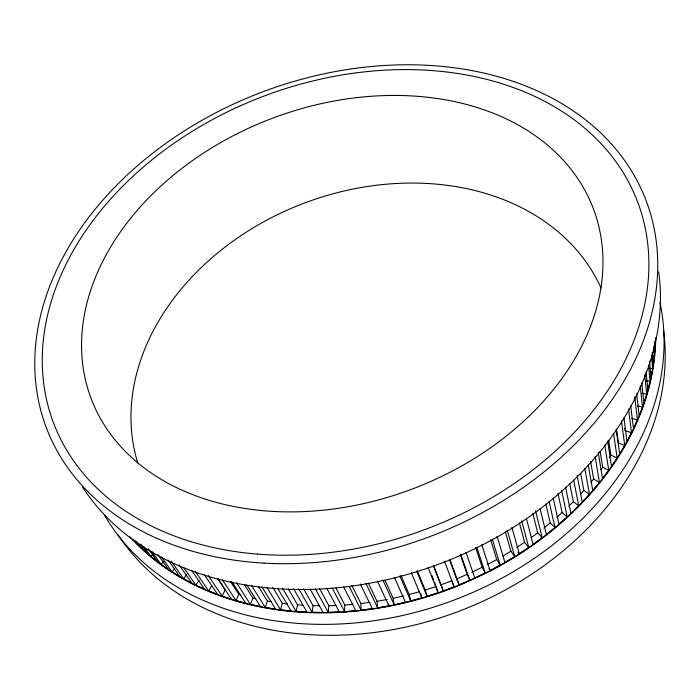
<?xml version="1.0" encoding="UTF-8"?>
<svg xmlns="http://www.w3.org/2000/svg" width="700" height="700" viewBox="0 0 700 700"><rect width="100%" height="100%" fill="white"/><g stroke="black" fill="none" stroke-linecap="round" stroke-linejoin="round"><path stroke-width="1.05" d="M343.744 587.064L355.801 610.697L344.601 611.625L344.811 605.019L335.939 587.974M326.83 588.42L339.351 611.94L328.248 612.343L328.86 605.727L319.664 588.744M653.529 347.244L654.343 355.924L653.275 364.525L652.146 352.634M310.074 588.971L323.05 612.404L312.078 612.273L313.092 605.675L303.581 588.753M651.394 355.644L652.645 368.594L651.009 377.265L649.416 361.156M293.536 588.726L306.959 612.089L296.161 611.424L297.561 604.861L288.295 588.928M648.497 365.277L650.108 381.369L647.911 390.092L646.03 371.945M277.83 588.621L291.121 610.995L280.534 609.822L282.319 603.312L272.781 587.405M644.718 375.025L646.739 394.214L643.956 402.964L641.76 382.804M261.922 586.81L275.608 609.149L265.265 607.46L267.409 601.038L258.501 586.582M640.168 385.91L642.512 407.085L639.153 415.826L636.606 393.697M246.873 584.99L260.461 606.55L250.399 604.371L252.901 598.045L244.335 584.509M634.716 396.812L637.438 419.939L633.5 428.654L630.718 405.947M231.805 581.691L245.735 603.234L235.979 600.574L238.822 594.37L230.641 581.735M628.539 409.01L631.505 432.74L626.999 441.385L623.901 417.786M217.822 578.567L231.464 599.209L222.058 596.085L225.216 590.012L217.464 578.288M621.434 420.822L624.741 445.436L619.657 453.985L616.21 429.502M204.383 574.761L217.709 594.51L208.661 590.94L211.636 585.865M613.611 433.562L617.137 457.984L611.494 466.401L607.653 441.07M191.537 570.29L204.496 589.164L195.843 585.165L199.062 580.239M609.227 457.669L610.925 455.157L608.685 440.291M179.112 564.9L191.87 583.196L183.627 578.795L186.506 574.814M604.782 445.06L608.711 470.33L602.516 478.599L598.238 452.427M600.819 469.665L602.674 467.198L600.128 451.395M168.14 560.053L179.847 576.634L172.043 571.847L174.492 568.776M595.105 456.339L599.48 482.44L592.751 490.516L588.201 464.748M590.966 482.213L593.653 479.001L590.572 461.239M157.859 554.645L168.472 569.511L161.123 564.366L163.695 561.409M584.815 468.571L589.47 494.261L582.225 502.11L577.141 475.51M580.247 494.427L583.861 490.516L580.668 473.375M148.286 548.712L157.763 561.864L150.876 556.386L152.898 554.26M573.711 480.279L578.699 505.75L570.964 513.345L565.521 486.972M568.706 506.24L573.344 501.707L569.721 483.648M140.726 544.058L147.744 553.726L141.33 547.934L142.73 546.577M561.645 490.56L567.201 516.854L558.994 524.16L553.175 498.032M556.911 517.151L562.126 512.523L558.023 493.57M549.01 501.2L555.021 527.529L546.359 534.52L540.137 508.629M543.944 527.992L550.226 522.926L545.86 504.131M535.579 510.877L542.185 537.731L533.111 544.381L526.461 518.718M531.116 537.688L537.705 532.875L532.788 513.205M521.684 520.817L528.745 547.426L519.278 553.7L518.096 552.239M516.863 547.426L524.589 542.316L519.356 522.821M507.246 530.303L514.736 556.561L504.91 562.441L497.105 536.331M502.915 556.01L510.921 551.224L505.365 531.895M492.249 539.079L500.211 565.11L490.07 570.57L488.933 568.706M487.576 564.489L496.764 559.554L490.648 539.7M476.779 547.216L485.231 573.038L474.801 578.051L466.016 552.379M471.765 572.267L482.151 567.271L475.685 547.584M460.898 554.689L469.84 580.3L459.174 584.85L456.96 579.88M460.311 554.829L467.145 574.359L456.523 578.883L449.802 560.481M444.596 561.391L454.099 586.871L451.404 587.921L443.231 590.94L433.44 565.661M433.51 565.539L440.974 584.824L451.806 580.773L454.099 586.871M417.349 570.894L425.197 590.048L436.188 586.495L438.078 592.734L427.044 596.304L416.745 571.209M420.84 593.617L421.82 597.861L410.672 600.915L399.858 575.986M401.012 575.514L409.238 594.545L419.335 591.771M385.009 580.379L393.155 598.299L403.322 595.997M382.856 579.994L394.179 604.765L405.405 602.227L394.433 577.351M388.701 603.969L388.894 605.832L377.632 607.836L365.803 583.205M368.358 583.144L377.02 601.3L387.214 599.48M351.864 585.471L360.885 603.54L370.055 602.332M349.178 586.469L361.086 610.129L372.33 608.659L360.29 583.966M344.811 605.019L352.931 604.327M328.86 605.727L335.904 605.465M313.092 605.675L319.655 605.745M652.391 355.819L654.343 355.924M297.561 604.861L302.942 605.185M649.722 368.314L652.645 368.594M282.319 603.312L287.595 603.89M646.222 380.826L650.108 381.369M267.409 601.038L271.539 601.702M641.909 393.312L646.739 394.214M252.901 598.045L255.911 598.692M637.726 405.965L642.512 407.085M238.822 594.37L240.765 594.895M631.767 418.329L637.438 419.939M631.505 432.74L625.004 430.544L624.724 428.391M624.741 445.436L618.371 442.925L616.42 429.012M610.925 455.157L617.137 457.984M602.674 467.198L608.711 470.33M593.653 479.001L599.48 482.44M583.861 490.516L589.47 494.261M573.344 501.707L578.699 505.75M562.126 512.523L567.201 516.854M550.226 522.926L555.021 527.529M132.86 539.438L138.425 545.134L135.205 540.733M537.705 532.875L542.185 537.731M524.589 542.316L528.745 547.426M136.841 541.765L141.33 547.934M143.876 546.726L150.876 556.386M151.673 551.233L161.123 564.366M510.921 551.224L514.736 556.561M161.472 556.99L172.043 571.847M171.351 561.356L183.627 578.795M183.759 567.761L195.843 585.165M195.169 571.183L208.661 590.94M208.215 575.444L222.058 596.085M222.425 579.933L235.979 600.574M236.582 582.82L250.399 604.371M251.79 585.891L265.265 607.46M496.764 559.554L500.211 565.11M266.971 587.475L280.534 609.822M282.441 588.105L296.161 611.424M298.795 588.884L312.078 612.273M315.411 588.884L328.248 612.343M482.151 567.271L485.231 573.038M332.229 588.07L344.601 611.625M377.405 581.105L388.894 605.832M467.145 574.359L469.84 580.3M411.355 572.819L421.82 597.861M431.795 575.347L433.79 580.414M434.586 582.444L435.785 585.48M428.12 567.516L438.078 592.734M440.974 584.824L443.231 590.94M449.89 559.379L459.174 584.85M481.784 544.679L490.07 570.57M425.197 590.048L427.044 596.304M511.936 527.363L519.278 553.7M409.238 594.545L410.672 600.915M393.155 598.299L394.179 604.765M377.02 601.3L377.632 607.836M654.106 345.38L654.71 351.899L655.025 341.285M360.885 603.54L361.086 610.129M663.626 330.942A295.934 232.225 -20.7 0 1 457.319 611.887A295.934 232.225 -20.7 0 1 118.081 534.896M655.314 340.882A293.16 227.273 -20.7 0 1 450.861 588.271A293.16 227.273 -20.7 0 1 133.123 539.753M659.969 302.409A299.731 233.188 -20.7 0 1 455.98 599.349A299.731 233.188 -20.7 0 1 104.562 515.34M655.716 337.505A293.493 227.535 -20.7 0 1 488.136 572.101L460.329 584.894A293.493 227.535 -20.7 0 1 130.008 536.874M137.769 463.015A247.922 193.909 -20.7 0 1 304.299 203.105A247.922 193.909 -20.7 0 1 601.055 288.006M658.683 271.836A311.797 235.9 -20.7 0 1 438.62 564.226A311.797 235.9 -20.7 0 1 82.224 486.526M257.495 554.111A312.261 231.201 -20.7 0 0 640.972 211.601A312.261 231.201 -20.7 0 0 138.241 171.5A312.261 231.201 -20.7 0 0 257.495 554.111M260.96 510.492A268.45 198.135 -20.7 0 0 597.433 221.112A268.45 198.135 -20.7 0 0 168.403 179.384A268.45 198.135 -20.7 0 0 260.96 510.492M263.996 563.115A320.661 237.571 -20.7 0 0 647.57 204.601A320.661 237.571 -20.7 0 0 127.207 174.982A320.661 237.571 -20.7 0 0 263.996 563.115"/></g></svg>
